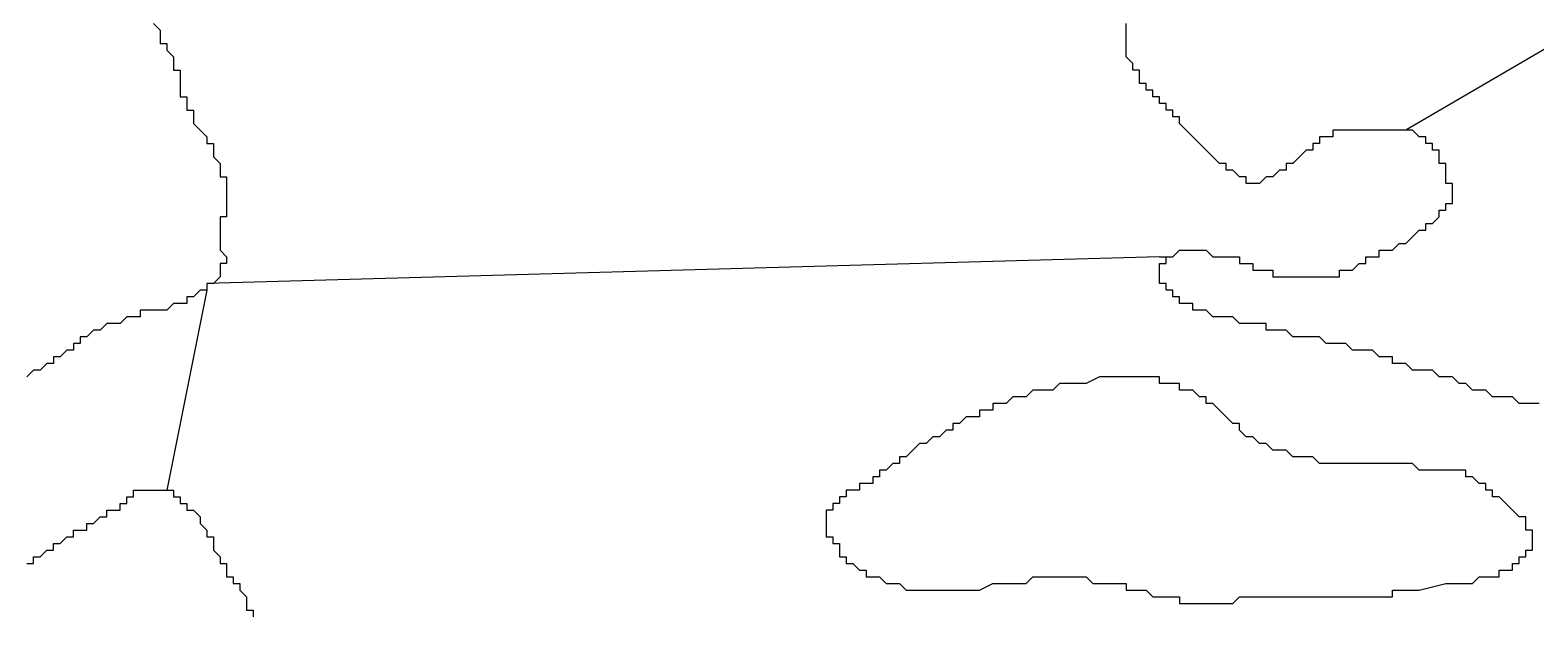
# Model space of a CAD drawing. Extents: x -79.2 to -65.2, y 32.5 to 44.8.
# Drawn here: x -68.745 to -66.485, y 42.26 to 43.14 of the extents above; entities that cross this region are included whole.
import ezdxf

# ---------------------------------------------------------------- set-up
doc = ezdxf.new("R2010")
doc.units = 0

msp = doc.modelspace()

# ---------------------------------------------------------------- linework, layer by layer
at = {"layer": '0FINSTR_G'}
for points in [[(-68.56, 43.15), (-68.55, 43.14), (-68.55, 43.14), (-68.55, 43.13), (-68.55, 43.13), (-68.55, 43.12), (-68.55, 43.12), (-68.54, 43.12), (-68.54, 43.11), (-68.54, 43.11), (-68.54, 43.11), (-68.53, 43.1), (-68.53, 43.1), (-68.53, 43.09), (-68.53, 43.08), (-68.52, 43.08), (-68.52, 43.08), (-68.52, 43.07), (-68.52, 43.07), (-68.52, 43.06), (-68.52, 43.06), (-68.52, 43.06), (-68.52, 43.05), (-68.52, 43.05), (-68.52, 43.04), (-68.51, 43.04), (-68.51, 43.04), (-68.51, 43.03), (-68.51, 43.03), (-68.51, 43.02), (-68.5, 43.02), (-68.5, 43.01), (-68.5, 43.01), (-68.5, 43), (-68.49, 42.99), (-68.49, 42.99), (-68.48, 42.98), (-68.48, 42.98), (-68.48, 42.97), (-68.47, 42.97), (-68.47, 42.97), (-68.47, 42.96), (-68.47, 42.96), (-68.47, 42.95), (-68.47, 42.95), (-68.47, 42.95), (-68.46, 42.94), (-68.46, 42.93), (-68.46, 42.93), (-68.46, 42.92), (-68.45, 42.92), (-68.45, 42.91), (-68.45, 42.9), (-68.45, 42.9), (-68.45, 42.9), (-68.45, 42.89), (-68.45, 42.89), (-68.45, 42.88), (-68.45, 42.87), (-68.45, 42.86), (-68.46, 42.86), (-68.46, 42.85), (-68.46, 42.85), (-68.46, 42.84), (-68.46, 42.83), (-68.46, 42.83), (-68.46, 42.82), (-68.46, 42.82), (-68.46, 42.81), (-68.45, 42.8), (-68.45, 42.8), (-68.45, 42.79), (-68.45, 42.79), (-68.46, 42.79), (-68.46, 42.78), (-68.46, 42.78), (-68.46, 42.77), (-68.46, 42.77), (-68.46, 42.77)], [(-66.68, 42.99), (-66.68, 42.99), (-66.69, 42.99), (-66.69, 42.99), (-66.7, 42.99), (-66.7, 42.99), (-66.71, 42.99), (-66.72, 42.99), (-66.73, 42.99), (-66.73, 42.99), (-66.74, 42.99), (-66.74, 42.99), (-66.75, 42.99), (-66.75, 42.99), (-66.76, 42.99), (-66.76, 42.99), (-66.77, 42.99), (-66.77, 42.99), (-66.78, 42.99), (-66.78, 42.99), (-66.79, 42.99), (-66.79, 42.98), (-66.8, 42.98), (-66.8, 42.98), (-66.81, 42.98), (-66.81, 42.97), (-66.82, 42.97), (-66.82, 42.97), (-66.82, 42.96), (-66.83, 42.96), (-66.83, 42.96), (-66.84, 42.95), (-66.84, 42.95), (-66.84, 42.95), (-66.84, 42.95), (-66.85, 42.94), (-66.85, 42.94), (-66.86, 42.94), (-66.86, 42.93), (-66.87, 42.93), (-66.87, 42.93), (-66.88, 42.92), (-66.88, 42.92), (-66.89, 42.92), (-66.89, 42.92), (-66.89, 42.92), (-66.9, 42.91), (-66.9, 42.91), (-66.91, 42.91), (-66.91, 42.91), (-66.92, 42.91), (-66.92, 42.91), (-66.92, 42.92), (-66.93, 42.92), (-66.93, 42.92), (-66.93, 42.92), (-66.94, 42.93), (-66.94, 42.93), (-66.95, 42.93), (-66.95, 42.94), (-66.95, 42.94), (-66.96, 42.94), (-66.97, 42.95), (-66.97, 42.95), (-66.98, 42.96), (-66.98, 42.96), (-66.98, 42.96), (-66.99, 42.97), (-66.99, 42.97), (-66.99, 42.97), (-67, 42.98), (-67, 42.98), (-67, 42.98), (-67.01, 42.99), (-67.01, 42.99), (-67.02, 43), (-67.02, 43), (-67.02, 43), (-67.02, 43.01), (-67.03, 43.01), (-67.03, 43.01), (-67.03, 43.01), (-67.03, 43.02), (-67.04, 43.02), (-67.04, 43.03), (-67.05, 43.03), (-67.05, 43.03), (-67.05, 43.04), (-67.06, 43.04), (-67.06, 43.05), (-67.06, 43.05), (-67.07, 43.05), (-67.07, 43.05), (-67.07, 43.06), (-67.07, 43.06), (-67.07, 43.06), (-67.08, 43.06), (-67.08, 43.07), (-67.08, 43.07), (-67.08, 43.07), (-67.08, 43.08), (-67.09, 43.08), (-67.09, 43.08), (-67.09, 43.09), (-67.09, 43.09), (-67.1, 43.1), (-67.1, 43.1), (-67.1, 43.1), (-67.1, 43.11), (-67.1, 43.11), (-67.1, 43.12), (-67.1, 43.12), (-67.1, 43.12), (-67.1, 43.13), (-67.1, 43.13), (-67.1, 43.13), (-67.1, 43.14), (-67.1, 43.14), (-67.1, 43.14), (-67.1, 43.15)], [(-66.44, 43.13), (-66.68, 42.99)], [(-67.04, 42.8), (-67.03, 42.8), (-67.03, 42.8), (-67.02, 42.81), (-67.02, 42.81), (-67.01, 42.81), (-67.01, 42.81), (-67, 42.81), (-67, 42.81), (-67, 42.81), (-66.99, 42.81), (-66.99, 42.81), (-66.98, 42.81), (-66.98, 42.81), (-66.97, 42.8), (-66.96, 42.8), (-66.96, 42.8), (-66.96, 42.8), (-66.95, 42.8), (-66.95, 42.8), (-66.94, 42.8), (-66.93, 42.8), (-66.93, 42.79), (-66.93, 42.79), (-66.92, 42.79), (-66.92, 42.79), (-66.91, 42.79), (-66.91, 42.79), (-66.91, 42.78), (-66.9, 42.78), (-66.9, 42.78), (-66.9, 42.78), (-66.89, 42.78), (-66.89, 42.78), (-66.88, 42.78), (-66.88, 42.77), (-66.87, 42.77), (-66.87, 42.77), (-66.87, 42.77), (-66.86, 42.77), (-66.85, 42.77), (-66.85, 42.77), (-66.85, 42.77), (-66.84, 42.77), (-66.84, 42.77), (-66.84, 42.77), (-66.83, 42.77), (-66.83, 42.77), (-66.82, 42.77), (-66.82, 42.77), (-66.82, 42.77), (-66.82, 42.77), (-66.81, 42.77), (-66.81, 42.77), (-66.8, 42.77), (-66.8, 42.77), (-66.79, 42.77), (-66.79, 42.77), (-66.78, 42.77), (-66.78, 42.78), (-66.77, 42.78), (-66.77, 42.78), (-66.76, 42.78), (-66.76, 42.78), (-66.76, 42.78), (-66.75, 42.79), (-66.75, 42.79), (-66.74, 42.79), (-66.74, 42.79), (-66.74, 42.8), (-66.73, 42.8), (-66.73, 42.8), (-66.72, 42.8), (-66.72, 42.81), (-66.71, 42.81), (-66.71, 42.81), (-66.7, 42.81), (-66.69, 42.82), (-66.69, 42.82), (-66.68, 42.82), (-66.68, 42.82), (-66.68, 42.82), (-66.67, 42.83), (-66.67, 42.83), (-66.67, 42.83), (-66.66, 42.84), (-66.66, 42.84), (-66.65, 42.84), (-66.65, 42.84), (-66.65, 42.85), (-66.65, 42.85), (-66.64, 42.85), (-66.63, 42.86), (-66.63, 42.86), (-66.63, 42.87), (-66.62, 42.87), (-66.62, 42.87), (-66.62, 42.88), (-66.61, 42.88), (-66.61, 42.88), (-66.61, 42.89), (-66.61, 42.89), (-66.61, 42.9), (-66.61, 42.9), (-66.61, 42.9), (-66.61, 42.91), (-66.62, 42.91), (-66.62, 42.91), (-66.62, 42.92), (-66.62, 42.92), (-66.62, 42.93), (-66.62, 42.93), (-66.62, 42.93), (-66.62, 42.94), (-66.63, 42.94), (-66.63, 42.94), (-66.63, 42.95), (-66.63, 42.95), (-66.63, 42.95), (-66.63, 42.96), (-66.64, 42.96), (-66.64, 42.96), (-66.64, 42.97), (-66.64, 42.97), (-66.65, 42.97), (-66.65, 42.97), (-66.65, 42.98), (-66.65, 42.98), (-66.66, 42.98), (-66.66, 42.98), (-66.67, 42.99), (-66.67, 42.99), (-66.68, 42.99), (-66.68, 42.99), (-66.68, 42.99)], [(-67.05, 42.8), (-68.48, 42.76)], [(-67.05, 42.8), (-67.04, 42.8)], [(-66.48, 42.58), (-66.5, 42.58), (-66.5, 42.58), (-66.51, 42.58), (-66.52, 42.59), (-66.53, 42.59), (-66.54, 42.59), (-66.54, 42.59), (-66.55, 42.59), (-66.56, 42.6), (-66.57, 42.6), (-66.58, 42.6), (-66.59, 42.61), (-66.59, 42.61), (-66.6, 42.61), (-66.61, 42.62), (-66.62, 42.62), (-66.62, 42.62), (-66.62, 42.62), (-66.63, 42.62), (-66.64, 42.63), (-66.65, 42.63), (-66.65, 42.63), (-66.66, 42.63), (-66.67, 42.63), (-66.68, 42.64), (-66.68, 42.64), (-66.7, 42.64), (-66.7, 42.65), (-66.71, 42.65), (-66.71, 42.65), (-66.72, 42.65), (-66.72, 42.65), (-66.73, 42.66), (-66.74, 42.66), (-66.75, 42.66), (-66.75, 42.66), (-66.76, 42.66), (-66.77, 42.67), (-66.78, 42.67), (-66.79, 42.67), (-66.79, 42.67), (-66.8, 42.67), (-66.81, 42.68), (-66.81, 42.68), (-66.82, 42.68), (-66.83, 42.68), (-66.84, 42.68), (-66.84, 42.68), (-66.85, 42.68), (-66.85, 42.68), (-66.86, 42.69), (-66.87, 42.69), (-66.87, 42.69), (-66.88, 42.69), (-66.89, 42.69), (-66.89, 42.7), (-66.89, 42.7), (-66.91, 42.7), (-66.91, 42.7), (-66.92, 42.7), (-66.92, 42.7), (-66.93, 42.7), (-66.93, 42.7), (-66.94, 42.71), (-66.95, 42.71), (-66.95, 42.71), (-66.96, 42.71), (-66.97, 42.71), (-66.98, 42.72), (-66.98, 42.72), (-66.98, 42.72), (-66.99, 42.72), (-67, 42.72), (-67, 42.73), (-67.01, 42.73), (-67.01, 42.73), (-67.02, 42.73), (-67.02, 42.74), (-67.02, 42.74), (-67.03, 42.74), (-67.03, 42.74), (-67.03, 42.75), (-67.03, 42.75), (-67.04, 42.75), (-67.04, 42.75), (-67.04, 42.75), (-67.04, 42.75), (-67.04, 42.76), (-67.05, 42.76), (-67.05, 42.76), (-67.05, 42.76), (-67.05, 42.77), (-67.05, 42.77), (-67.05, 42.77), (-67.05, 42.77), (-67.05, 42.78), (-67.05, 42.78), (-67.05, 42.78), (-67.05, 42.79), (-67.05, 42.79), (-67.05, 42.79), (-67.04, 42.79), (-67.04, 42.8)], [(-68.46, 42.77), (-68.47, 42.76), (-68.47, 42.76), (-68.48, 42.76)], [(-68.48, 42.76), (-68.48, 42.76), (-68.48, 42.75)], [(-68.48, 42.75), (-68.49, 42.75), (-68.49, 42.75), (-68.49, 42.75), (-68.5, 42.74), (-68.5, 42.74), (-68.51, 42.74), (-68.51, 42.73), (-68.52, 42.73), (-68.52, 42.73), (-68.53, 42.73), (-68.53, 42.73), (-68.53, 42.73), (-68.54, 42.72), (-68.55, 42.72), (-68.55, 42.72), (-68.55, 42.72), (-68.56, 42.72), (-68.56, 42.72), (-68.57, 42.72), (-68.58, 42.72), (-68.58, 42.71), (-68.59, 42.71), (-68.6, 42.71), (-68.6, 42.71), (-68.61, 42.7), (-68.62, 42.7), (-68.62, 42.7), (-68.63, 42.7), (-68.63, 42.7), (-68.64, 42.69), (-68.64, 42.69), (-68.64, 42.69), (-68.64, 42.69), (-68.65, 42.69), (-68.66, 42.68), (-68.67, 42.68), (-68.67, 42.67), (-68.68, 42.67), (-68.68, 42.66), (-68.69, 42.66), (-68.69, 42.66), (-68.7, 42.65), (-68.7, 42.65), (-68.71, 42.65), (-68.71, 42.64), (-68.72, 42.64), (-68.73, 42.63), (-68.73, 42.63), (-68.74, 42.63), (-68.74, 42.63), (-68.74, 42.63), (-68.75, 42.62)], [(-68.48, 42.75), (-68.54, 42.45)], [(-67.55, 42.41), (-67.55, 42.41), (-67.55, 42.4), (-67.55, 42.4), (-67.55, 42.4), (-67.55, 42.39), (-67.55, 42.39), (-67.55, 42.39), (-67.55, 42.38), (-67.55, 42.38), (-67.54, 42.38), (-67.54, 42.38), (-67.54, 42.38), (-67.54, 42.37), (-67.54, 42.37), (-67.54, 42.37), (-67.53, 42.37), (-67.53, 42.36), (-67.53, 42.36), (-67.53, 42.36), (-67.53, 42.35), (-67.52, 42.35), (-67.52, 42.35), (-67.52, 42.34), (-67.51, 42.34), (-67.51, 42.34), (-67.51, 42.34), (-67.5, 42.33), (-67.5, 42.33), (-67.49, 42.33), (-67.49, 42.32), (-67.48, 42.32), (-67.47, 42.32), (-67.46, 42.31), (-67.46, 42.31), (-67.45, 42.31), (-67.45, 42.31), (-67.45, 42.31), (-67.44, 42.31), (-67.44, 42.31), (-67.44, 42.31), (-67.44, 42.31), (-67.43, 42.3), (-67.43, 42.3), (-67.42, 42.3), (-67.42, 42.3), (-67.41, 42.3), (-67.4, 42.3), (-67.4, 42.3), (-67.39, 42.3), (-67.38, 42.3), (-67.38, 42.3), (-67.37, 42.3), (-67.36, 42.3), (-67.35, 42.3), (-67.34, 42.3), (-67.34, 42.3), (-67.33, 42.3), (-67.32, 42.3), (-67.3, 42.31), (-67.29, 42.31), (-67.28, 42.31), (-67.27, 42.31), (-67.27, 42.31), (-67.26, 42.31), (-67.25, 42.31), (-67.24, 42.32), (-67.23, 42.32), (-67.22, 42.32), (-67.21, 42.32), (-67.21, 42.32), (-67.2, 42.32), (-67.19, 42.32), (-67.18, 42.32), (-67.17, 42.32), (-67.16, 42.32), (-67.15, 42.31), (-67.15, 42.31), (-67.14, 42.31), (-67.13, 42.31), (-67.12, 42.31), (-67.11, 42.31), (-67.1, 42.31), (-67.1, 42.3), (-67.09, 42.3), (-67.08, 42.3), (-67.07, 42.3), (-67.07, 42.3), (-67.06, 42.29), (-67.05, 42.29), (-67.05, 42.29), (-67.04, 42.29), (-67.03, 42.29), (-67.02, 42.29), (-67.02, 42.28), (-67.01, 42.28), (-67, 42.28), (-66.99, 42.28), (-66.99, 42.28), (-66.98, 42.28), (-66.97, 42.28), (-66.96, 42.28), (-66.95, 42.28), (-66.94, 42.28), (-66.93, 42.29), (-66.92, 42.29), (-66.92, 42.29), (-66.9, 42.29), (-66.9, 42.29), (-66.89, 42.29), (-66.88, 42.29), (-66.87, 42.29), (-66.86, 42.29), (-66.86, 42.29), (-66.85, 42.29), (-66.84, 42.29), (-66.83, 42.29), (-66.82, 42.29), (-66.82, 42.29), (-66.81, 42.29), (-66.8, 42.29), (-66.8, 42.29), (-66.79, 42.29), (-66.79, 42.29), (-66.78, 42.29), (-66.78, 42.29), (-66.77, 42.29), (-66.77, 42.29), (-66.76, 42.29), (-66.75, 42.29), (-66.74, 42.29), (-66.74, 42.29), (-66.73, 42.29), (-66.72, 42.29), (-66.71, 42.29), (-66.7, 42.29), (-66.7, 42.3), (-66.69, 42.3), (-66.68, 42.3), (-66.68, 42.3), (-66.67, 42.3), (-66.66, 42.3), (-66.66, 42.3), (-66.62, 42.31), (-66.62, 42.31), (-66.61, 42.31), (-66.61, 42.31), (-66.6, 42.31), (-66.6, 42.31), (-66.59, 42.31), (-66.59, 42.31), (-66.58, 42.31), (-66.58, 42.31), (-66.57, 42.32), (-66.55, 42.32), (-66.55, 42.32), (-66.55, 42.32), (-66.54, 42.32), (-66.54, 42.33), (-66.53, 42.33), (-66.53, 42.33), (-66.53, 42.33), (-66.52, 42.33), (-66.52, 42.33), (-66.52, 42.34), (-66.51, 42.34), (-66.51, 42.34), (-66.51, 42.34), (-66.51, 42.35), (-66.5, 42.35), (-66.5, 42.35), (-66.5, 42.36), (-66.5, 42.36), (-66.49, 42.36), (-66.49, 42.37), (-66.49, 42.37), (-66.49, 42.37), (-66.49, 42.38), (-66.49, 42.38), (-66.49, 42.38), (-66.49, 42.38), (-66.49, 42.39), (-66.5, 42.39), (-66.5, 42.39), (-66.5, 42.4), (-66.5, 42.4), (-66.5, 42.4), (-66.5, 42.41), (-66.51, 42.41), (-66.51, 42.41), (-66.51, 42.41), (-66.52, 42.42), (-66.52, 42.42), (-66.52, 42.42), (-66.53, 42.43), (-66.53, 42.43), (-66.53, 42.43), (-66.53, 42.43), (-66.53, 42.43), (-66.53, 42.43), (-66.54, 42.44), (-66.54, 42.44), (-66.54, 42.44), (-66.54, 42.44), (-66.55, 42.44), (-66.55, 42.45), (-66.55, 42.45), (-66.55, 42.45), (-66.56, 42.45), (-66.56, 42.46), (-66.56, 42.46), (-66.57, 42.46), (-66.57, 42.46), (-66.58, 42.47), (-66.58, 42.47), (-66.58, 42.47), (-66.59, 42.47), (-66.59, 42.48), (-66.6, 42.48), (-66.6, 42.48), (-66.61, 42.48), (-66.61, 42.48), (-66.62, 42.48), (-66.63, 42.48), (-66.63, 42.48), (-66.64, 42.48), (-66.65, 42.48), (-66.66, 42.48), (-66.66, 42.48), (-66.67, 42.49), (-66.68, 42.49), (-66.69, 42.49), (-66.7, 42.49), (-66.71, 42.49), (-66.72, 42.49), (-66.73, 42.49), (-66.73, 42.49), (-66.74, 42.49), (-66.75, 42.49), (-66.75, 42.49), (-66.76, 42.49), (-66.77, 42.49), (-66.78, 42.49), (-66.79, 42.49), (-66.8, 42.49), (-66.81, 42.49), (-66.82, 42.5), (-66.83, 42.5), (-66.83, 42.5), (-66.85, 42.5), (-66.85, 42.5), (-66.86, 42.51), (-66.87, 42.51), (-66.87, 42.51), (-66.88, 42.51), (-66.88, 42.51), (-66.89, 42.52), (-66.9, 42.52), (-66.9, 42.52), (-66.9, 42.52), (-66.91, 42.53), (-66.91, 42.53), (-66.92, 42.53), (-66.93, 42.54), (-66.93, 42.54), (-66.93, 42.55), (-66.94, 42.55), (-66.94, 42.55), (-66.94, 42.55), (-66.95, 42.56), (-66.95, 42.56), (-66.95, 42.56), (-66.96, 42.57), (-66.96, 42.57), (-66.96, 42.57), (-66.97, 42.58), (-66.97, 42.58), (-66.97, 42.58), (-66.98, 42.58), (-66.98, 42.59), (-66.98, 42.59), (-66.99, 42.59), (-66.99, 42.59), (-67, 42.6), (-67, 42.6), (-67.01, 42.6), (-67.02, 42.6), (-67.02, 42.61), (-67.02, 42.61), (-67.02, 42.61), (-67.02, 42.61), (-67.03, 42.61), (-67.04, 42.61), (-67.04, 42.61), (-67.05, 42.61), (-67.05, 42.62), (-67.06, 42.62), (-67.07, 42.62), (-67.07, 42.62), (-67.08, 42.62), (-67.08, 42.62), (-67.09, 42.62), (-67.09, 42.62), (-67.11, 42.62), (-67.11, 42.62), (-67.11, 42.62), (-67.12, 42.62), (-67.13, 42.62), (-67.14, 42.62), (-67.16, 42.61), (-67.17, 42.61), (-67.18, 42.61), (-67.19, 42.61), (-67.2, 42.61), (-67.21, 42.6), (-67.22, 42.6), (-67.23, 42.6), (-67.24, 42.6), (-67.25, 42.59), (-67.26, 42.59), (-67.27, 42.59), (-67.27, 42.59), (-67.28, 42.58), (-67.29, 42.58), (-67.29, 42.58), (-67.3, 42.58), (-67.3, 42.57), (-67.31, 42.57), (-67.32, 42.57), (-67.32, 42.56), (-67.33, 42.56), (-67.34, 42.56), (-67.35, 42.55), (-67.36, 42.55), (-67.36, 42.54), (-67.37, 42.54), (-67.37, 42.54), (-67.38, 42.53), (-67.38, 42.53), (-67.39, 42.53), (-67.39, 42.53), (-67.4, 42.52), (-67.4, 42.52), (-67.41, 42.52), (-67.42, 42.51), (-67.42, 42.51), (-67.42, 42.51), (-67.43, 42.5), (-67.44, 42.5), (-67.44, 42.49), (-67.45, 42.49), (-67.45, 42.49), (-67.46, 42.48), (-67.46, 42.48), (-67.46, 42.48), (-67.47, 42.48), (-67.47, 42.47), (-67.47, 42.47), (-67.47, 42.47), (-67.48, 42.47), (-67.48, 42.46), (-67.49, 42.46), (-67.49, 42.46), (-67.5, 42.46), (-67.5, 42.45), (-67.5, 42.45), (-67.51, 42.45), (-67.51, 42.45), (-67.51, 42.45), (-67.52, 42.45), (-67.52, 42.45), (-67.52, 42.44), (-67.53, 42.44), (-67.53, 42.44), (-67.53, 42.43), (-67.54, 42.43), (-67.54, 42.42), (-67.54, 42.42), (-67.54, 42.42), (-67.55, 42.42), (-67.55, 42.42), (-67.55, 42.41), (-67.55, 42.41)], [(-68.59, 42.44), (-68.59, 42.44), (-68.59, 42.45), (-68.59, 42.45), (-68.58, 42.45), (-68.58, 42.45), (-68.58, 42.45), (-68.58, 42.45), (-68.58, 42.45), (-68.58, 42.45), (-68.57, 42.45), (-68.57, 42.45), (-68.57, 42.45), (-68.56, 42.45), (-68.56, 42.45), (-68.56, 42.45), (-68.56, 42.45), (-68.55, 42.45), (-68.55, 42.45), (-68.55, 42.45), (-68.54, 42.45), (-68.54, 42.45)], [(-68.54, 42.45), (-68.54, 42.45)], [(-68.54, 42.45), (-68.54, 42.45), (-68.53, 42.45), (-68.53, 42.44), (-68.53, 42.44), (-68.52, 42.44), (-68.52, 42.44), (-68.52, 42.44), (-68.52, 42.44), (-68.52, 42.43), (-68.51, 42.43), (-68.51, 42.43), (-68.51, 42.43), (-68.51, 42.42), (-68.5, 42.42), (-68.5, 42.42), (-68.5, 42.42), (-68.5, 42.42), (-68.5, 42.42), (-68.49, 42.41), (-68.49, 42.41), (-68.49, 42.4), (-68.49, 42.4), (-68.49, 42.4), (-68.49, 42.4), (-68.48, 42.39), (-68.48, 42.39), (-68.48, 42.39), (-68.48, 42.39), (-68.48, 42.38), (-68.48, 42.38), (-68.47, 42.38), (-68.47, 42.37), (-68.47, 42.37), (-68.47, 42.37), (-68.47, 42.36), (-68.47, 42.36), (-68.46, 42.35), (-68.46, 42.35), (-68.46, 42.35), (-68.46, 42.34), (-68.46, 42.34), (-68.45, 42.34), (-68.45, 42.33), (-68.45, 42.33), (-68.45, 42.32), (-68.44, 42.32), (-68.44, 42.32), (-68.44, 42.32), (-68.44, 42.31), (-68.43, 42.31), (-68.43, 42.31), (-68.43, 42.3), (-68.43, 42.3), (-68.42, 42.29), (-68.42, 42.29), (-68.42, 42.29), (-68.42, 42.28), (-68.42, 42.28), (-68.42, 42.27), (-68.41, 42.27), (-68.41, 42.27), (-68.41, 42.26)], [(-68.75, 42.34), (-68.74, 42.34), (-68.74, 42.35), (-68.74, 42.35), (-68.74, 42.35), (-68.73, 42.35), (-68.73, 42.35), (-68.73, 42.35), (-68.72, 42.36), (-68.72, 42.36), (-68.72, 42.36), (-68.71, 42.36), (-68.71, 42.37), (-68.71, 42.37), (-68.7, 42.37), (-68.69, 42.38), (-68.69, 42.38), (-68.69, 42.38), (-68.68, 42.38), (-68.68, 42.38), (-68.68, 42.39), (-68.67, 42.39), (-68.67, 42.39), (-68.66, 42.39), (-68.66, 42.39), (-68.66, 42.4), (-68.66, 42.4), (-68.65, 42.4), (-68.65, 42.4), (-68.65, 42.4), (-68.65, 42.4), (-68.65, 42.4), (-68.64, 42.41), (-68.64, 42.41), (-68.64, 42.41), (-68.63, 42.41), (-68.63, 42.42), (-68.62, 42.42), (-68.61, 42.42), (-68.61, 42.43), (-68.61, 42.43), (-68.61, 42.43), (-68.6, 42.43), (-68.6, 42.44), (-68.6, 42.44), (-68.59, 42.44), (-68.59, 42.44)]]:
    msp.add_lwpolyline(points, dxfattribs=at)

doc.saveas('drawing.dxf')
